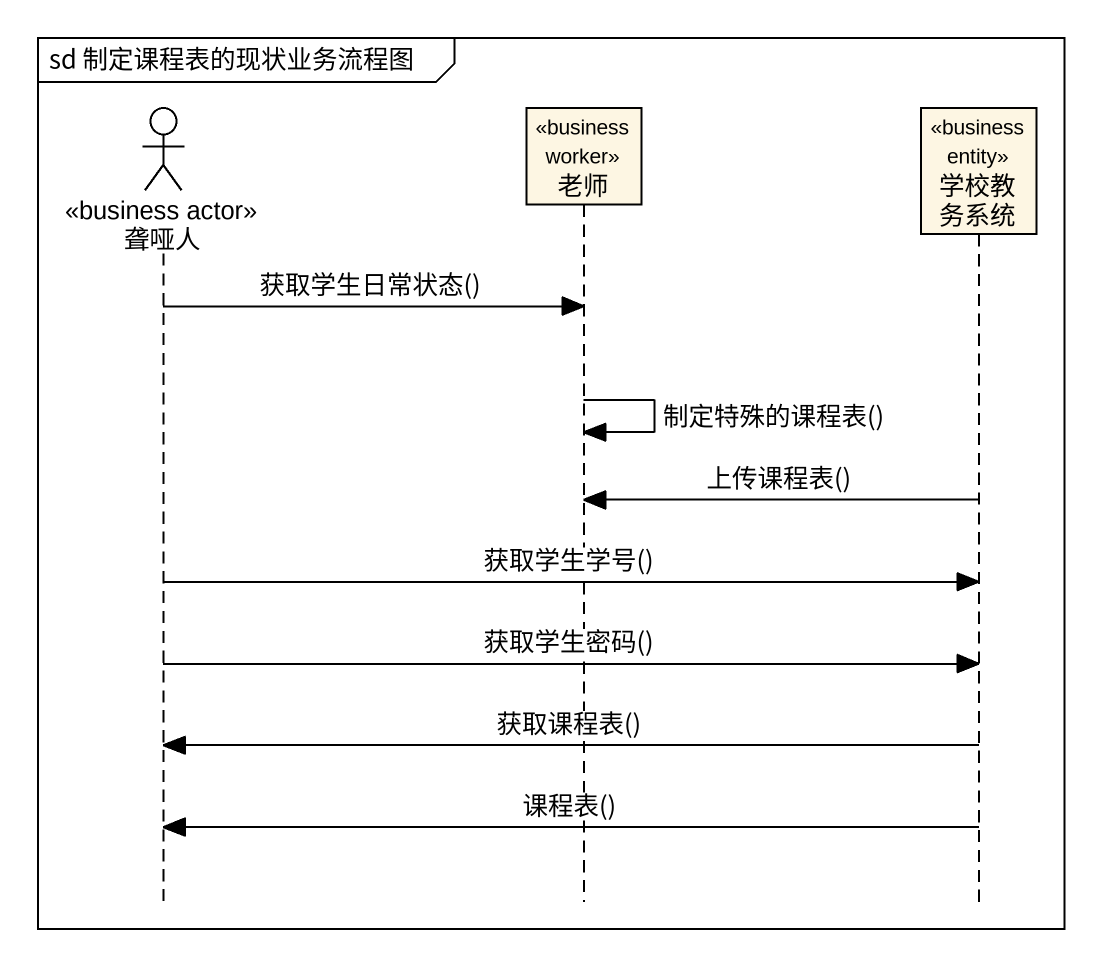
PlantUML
@startuml
mainframe sd 制定课程表的现状业务流程图
hide footbox
actor 聋哑人 <<business actor>>
participant 老师 <<business worker>>
participant 学校教务系统 <<business entity>>

聋哑人 -> 老师 : 获取学生日常状态()
老师 -> 老师 : 制定特殊的课程表()
学校教务系统 -> 老师 : 上传课程表()
聋哑人 -> 学校教务系统 : 获取学生学号()
聋哑人 -> 学校教务系统 : 获取学生密码()
学校教务系统 -> 聋哑人 : 获取课程表()
学校教务系统 -> 聋哑人 : 课程表()
@enduml
